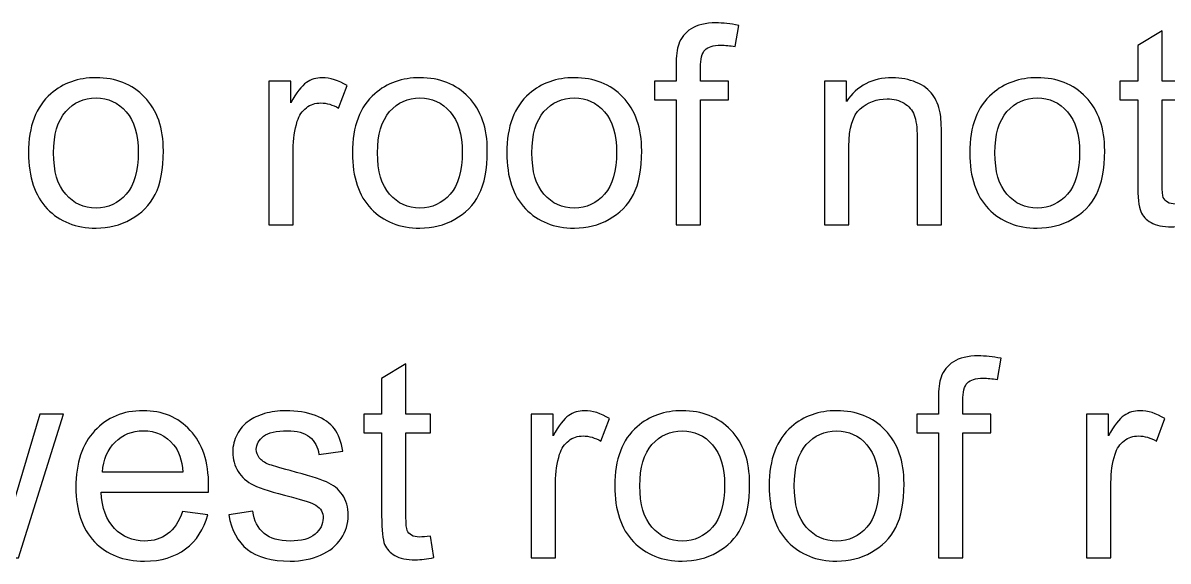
# Model space of a CAD drawing. Header units: centimetres. Extents: x -233 to -82, y 123 to 153.
# Drawn here: x -165.65 to -164.195, y 145.745 to 146.429 of the extents above; entities that cross this region are included whole.
import ezdxf

# ---------------------------------------------------------------- set-up
doc = ezdxf.new("R2010")
doc.units = ezdxf.units.CM
doc.header["$MEASUREMENT"] = 0
doc.layers.add('layer 1', color=7, linetype='Continuous')

msp = doc.modelspace()

# ---------------------------------------------------------------- linework, layer by layer
at = {"layer": 'layer 1'}
for points, knots in [([(-164.8201, 146.17261), (-164.8201, 146.17261), (-164.8201, 146.33141), (-164.8201, 146.33141), (-164.8201, 146.33141), (-164.8201, 146.33141), (-164.8475, 146.33141), (-164.8475, 146.33141), (-164.8475, 146.33141), (-164.8475, 146.33141), (-164.8475, 146.35551), (-164.8475, 146.35551), (-164.8475, 146.35551), (-164.8475, 146.35551), (-164.8201, 146.35551), (-164.8201, 146.35551), (-164.8201, 146.35551), (-164.8201, 146.35551), (-164.8201, 146.37501), (-164.8201, 146.37501), (-164.8201, 146.37501), (-164.8201, 146.38731), (-164.819, 146.39641), (-164.8169, 146.40241), (-164.8169, 146.40241), (-164.8139, 146.41041), (-164.8086, 146.41691), (-164.8011, 146.42191), (-164.8011, 146.42191), (-164.7936, 146.42691), (-164.783, 146.42941), (-164.7695, 146.42941), (-164.7695, 146.42941), (-164.7608, 146.42941), (-164.7511, 146.42841), (-164.7406, 146.42631), (-164.7406, 146.42631), (-164.7406, 146.42631), (-164.7452, 146.39931), (-164.7452, 146.39931), (-164.7452, 146.39931), (-164.7517, 146.40041), (-164.7578, 146.40101), (-164.7635, 146.40101), (-164.7635, 146.40101), (-164.7729, 146.40101), (-164.7795, 146.39901), (-164.7834, 146.39501), (-164.7834, 146.39501), (-164.7873, 146.39101), (-164.7893, 146.38351), (-164.7893, 146.37241), (-164.7893, 146.37241), (-164.7893, 146.37241), (-164.7893, 146.35551), (-164.7893, 146.35551), (-164.7893, 146.35551), (-164.7893, 146.35551), (-164.7536, 146.35551), (-164.7536, 146.35551), (-164.7536, 146.35551), (-164.7536, 146.35551), (-164.7536, 146.33141), (-164.7536, 146.33141), (-164.7536, 146.33141), (-164.7536, 146.33141), (-164.7893, 146.33141), (-164.7893, 146.33141), (-164.7893, 146.33141), (-164.7893, 146.33141), (-164.7893, 146.17261), (-164.7893, 146.17261), (-164.7893, 146.17261), (-164.7893, 146.17261), (-164.8201, 146.17261), (-164.8201, 146.17261)], [0, 0, 0, 0, 0.05, 0.05, 0.05, 0.05, 0.1, 0.1, 0.1, 0.1, 0.15, 0.15, 0.15, 0.15, 0.2, 0.2, 0.2, 0.2, 0.25, 0.25, 0.25, 0.25, 0.3, 0.3, 0.3, 0.3, 0.35, 0.35, 0.35, 0.35, 0.4, 0.4, 0.4, 0.4, 0.45, 0.45, 0.45, 0.45, 0.5, 0.5, 0.5, 0.5, 0.55, 0.55, 0.55, 0.55, 0.6, 0.6, 0.6, 0.6, 0.65, 0.65, 0.65, 0.65, 0.7, 0.7, 0.7, 0.7, 0.75, 0.75, 0.75, 0.75, 0.8, 0.8, 0.8, 0.8, 0.85, 0.85, 0.85, 0.85, 0.9, 0.9, 0.9, 0.9, 1, 1, 1, 1]), ([(-164.1714, 146.20031), (-164.1714, 146.20031), (-164.167, 146.17291), (-164.167, 146.17291), (-164.167, 146.17291), (-164.1757, 146.17111), (-164.1835, 146.17021), (-164.1904, 146.17021), (-164.1904, 146.17021), (-164.2017, 146.17021), (-164.2104, 146.17201), (-164.2166, 146.17561), (-164.2166, 146.17561), (-164.2228, 146.17911), (-164.2272, 146.18381), (-164.2297, 146.18961), (-164.2297, 146.18961), (-164.2322, 146.19541), (-164.2335, 146.20761), (-164.2335, 146.22621), (-164.2335, 146.22621), (-164.2335, 146.22621), (-164.2335, 146.33141), (-164.2335, 146.33141), (-164.2335, 146.33141), (-164.2335, 146.33141), (-164.2562, 146.33141), (-164.2562, 146.33141), (-164.2562, 146.33141), (-164.2562, 146.33141), (-164.2562, 146.35551), (-164.2562, 146.35551), (-164.2562, 146.35551), (-164.2562, 146.35551), (-164.2335, 146.35551), (-164.2335, 146.35551), (-164.2335, 146.35551), (-164.2335, 146.35551), (-164.2335, 146.40081), (-164.2335, 146.40081), (-164.2335, 146.40081), (-164.2335, 146.40081), (-164.2026, 146.41941), (-164.2026, 146.41941), (-164.2026, 146.41941), (-164.2026, 146.41941), (-164.2026, 146.35551), (-164.2026, 146.35551), (-164.2026, 146.35551), (-164.2026, 146.35551), (-164.1714, 146.35551), (-164.1714, 146.35551), (-164.1714, 146.35551), (-164.1714, 146.35551), (-164.1714, 146.33141), (-164.1714, 146.33141), (-164.1714, 146.33141), (-164.1714, 146.33141), (-164.2026, 146.33141), (-164.2026, 146.33141), (-164.2026, 146.33141), (-164.2026, 146.33141), (-164.2026, 146.22441), (-164.2026, 146.22441), (-164.2026, 146.22441), (-164.2026, 146.21561), (-164.2021, 146.20991), (-164.201, 146.20741), (-164.201, 146.20741), (-164.1999, 146.20491), (-164.1981, 146.20291), (-164.1956, 146.20141), (-164.1956, 146.20141), (-164.1931, 146.19991), (-164.1896, 146.19911), (-164.1851, 146.19911), (-164.1851, 146.19911), (-164.1816, 146.19911), (-164.1771, 146.19951), (-164.1714, 146.20031)], [0, 0, 0, 0, 0.047619, 0.047619, 0.047619, 0.047619, 0.0952381, 0.0952381, 0.0952381, 0.0952381, 0.1428571, 0.1428571, 0.1428571, 0.1428571, 0.1904762, 0.1904762, 0.1904762, 0.1904762, 0.2380952, 0.2380952, 0.2380952, 0.2380952, 0.2857143, 0.2857143, 0.2857143, 0.2857143, 0.3333333, 0.3333333, 0.3333333, 0.3333333, 0.3809524, 0.3809524, 0.3809524, 0.3809524, 0.4285714, 0.4285714, 0.4285714, 0.4285714, 0.4761905, 0.4761905, 0.4761905, 0.4761905, 0.5238095, 0.5238095, 0.5238095, 0.5238095, 0.5714286, 0.5714286, 0.5714286, 0.5714286, 0.6190476, 0.6190476, 0.6190476, 0.6190476, 0.6666667, 0.6666667, 0.6666667, 0.6666667, 0.7142857, 0.7142857, 0.7142857, 0.7142857, 0.7619048, 0.7619048, 0.7619048, 0.7619048, 0.8095238, 0.8095238, 0.8095238, 0.8095238, 0.8571429, 0.8571429, 0.8571429, 0.8571429, 0.9047619, 0.9047619, 0.9047619, 0.9047619, 1, 1, 1, 1]), ([(-165.6432, 146.26411), (-165.6432, 146.29801), (-165.6338, 146.32301), (-165.6149, 146.33931), (-165.6149, 146.33931), (-165.5992, 146.35291), (-165.58, 146.35971), (-165.5574, 146.35971), (-165.5574, 146.35971), (-165.5323, 146.35971), (-165.5117, 146.35151), (-165.4957, 146.33501), (-165.4957, 146.33501), (-165.4798, 146.31851), (-165.4718, 146.29571), (-165.4718, 146.26671), (-165.4718, 146.26671), (-165.4718, 146.24311), (-165.4753, 146.22461), (-165.4824, 146.21111), (-165.4824, 146.21111), (-165.4895, 146.19761), (-165.4997, 146.18721), (-165.5132, 146.17971), (-165.5132, 146.17971), (-165.5267, 146.17221), (-165.5415, 146.16851), (-165.5574, 146.16851), (-165.5574, 146.16851), (-165.583, 146.16851), (-165.6037, 146.17671), (-165.6195, 146.19311), (-165.6195, 146.19311), (-165.6353, 146.20951), (-165.6432, 146.23321), (-165.6432, 146.26411)], [0, 0, 0, 0, 0.1, 0.1, 0.1, 0.1, 0.2, 0.2, 0.2, 0.2, 0.3, 0.3, 0.3, 0.3, 0.4, 0.4, 0.4, 0.4, 0.5, 0.5, 0.5, 0.5, 0.6, 0.6, 0.6, 0.6, 0.7, 0.7, 0.7, 0.7, 0.8, 0.8, 0.8, 0.8, 1, 1, 1, 1]), ([(-165.3378, 146.17261), (-165.3378, 146.17261), (-165.3378, 146.35551), (-165.3378, 146.35551), (-165.3378, 146.35551), (-165.3378, 146.35551), (-165.3099, 146.35551), (-165.3099, 146.35551), (-165.3099, 146.35551), (-165.3099, 146.35551), (-165.3099, 146.32781), (-165.3099, 146.32781), (-165.3099, 146.32781), (-165.3028, 146.34081), (-165.2962, 146.34941), (-165.2901, 146.35351), (-165.2901, 146.35351), (-165.2841, 146.35761), (-165.2775, 146.35971), (-165.2703, 146.35971), (-165.2703, 146.35971), (-165.2598, 146.35971), (-165.2492, 146.35641), (-165.2384, 146.34971), (-165.2384, 146.34971), (-165.2384, 146.34971), (-165.2491, 146.32091), (-165.2491, 146.32091), (-165.2491, 146.32091), (-165.2566, 146.32541), (-165.2642, 146.32761), (-165.2718, 146.32761), (-165.2718, 146.32761), (-165.2786, 146.32761), (-165.2847, 146.32561), (-165.2901, 146.32151), (-165.2901, 146.32151), (-165.2955, 146.31741), (-165.2993, 146.31181), (-165.3016, 146.30451), (-165.3016, 146.30451), (-165.3051, 146.29351), (-165.3068, 146.28151), (-165.3068, 146.26841), (-165.3068, 146.26841), (-165.3068, 146.26841), (-165.3068, 146.17261), (-165.3068, 146.17261), (-165.3068, 146.17261), (-165.3068, 146.17261), (-165.3378, 146.17261), (-165.3378, 146.17261)], [0, 0, 0, 0, 0.0714286, 0.0714286, 0.0714286, 0.0714286, 0.1428571, 0.1428571, 0.1428571, 0.1428571, 0.2142857, 0.2142857, 0.2142857, 0.2142857, 0.2857143, 0.2857143, 0.2857143, 0.2857143, 0.3571429, 0.3571429, 0.3571429, 0.3571429, 0.4285714, 0.4285714, 0.4285714, 0.4285714, 0.5, 0.5, 0.5, 0.5, 0.5714286, 0.5714286, 0.5714286, 0.5714286, 0.6428571, 0.6428571, 0.6428571, 0.6428571, 0.7142857, 0.7142857, 0.7142857, 0.7142857, 0.7857143, 0.7857143, 0.7857143, 0.7857143, 0.8571429, 0.8571429, 0.8571429, 0.8571429, 1, 1, 1, 1]), ([(-165.2315, 146.26411), (-165.2315, 146.29801), (-165.2221, 146.32301), (-165.2032, 146.33931), (-165.2032, 146.33931), (-165.1875, 146.35291), (-165.1683, 146.35971), (-165.1457, 146.35971), (-165.1457, 146.35971), (-165.1206, 146.35971), (-165.1, 146.35151), (-165.084, 146.33501), (-165.084, 146.33501), (-165.0681, 146.31851), (-165.0601, 146.29571), (-165.0601, 146.26671), (-165.0601, 146.26671), (-165.0601, 146.24311), (-165.0636, 146.22461), (-165.0707, 146.21111), (-165.0707, 146.21111), (-165.0778, 146.19761), (-165.088, 146.18721), (-165.1015, 146.17971), (-165.1015, 146.17971), (-165.115, 146.17221), (-165.1298, 146.16851), (-165.1457, 146.16851), (-165.1457, 146.16851), (-165.1713, 146.16851), (-165.192, 146.17671), (-165.2078, 146.19311), (-165.2078, 146.19311), (-165.2236, 146.20951), (-165.2315, 146.23321), (-165.2315, 146.26411)], [0, 0, 0, 0, 0.1, 0.1, 0.1, 0.1, 0.2, 0.2, 0.2, 0.2, 0.3, 0.3, 0.3, 0.3, 0.4, 0.4, 0.4, 0.4, 0.5, 0.5, 0.5, 0.5, 0.6, 0.6, 0.6, 0.6, 0.7, 0.7, 0.7, 0.7, 0.8, 0.8, 0.8, 0.8, 1, 1, 1, 1]), ([(-165.0353, 146.26411), (-165.0353, 146.29801), (-165.0259, 146.32301), (-165.007, 146.33931), (-165.007, 146.33931), (-164.9913, 146.35291), (-164.9721, 146.35971), (-164.9495, 146.35971), (-164.9495, 146.35971), (-164.9244, 146.35971), (-164.9038, 146.35151), (-164.8878, 146.33501), (-164.8878, 146.33501), (-164.8719, 146.31851), (-164.8639, 146.29571), (-164.8639, 146.26671), (-164.8639, 146.26671), (-164.8639, 146.24311), (-164.8674, 146.22461), (-164.8745, 146.21111), (-164.8745, 146.21111), (-164.8816, 146.19761), (-164.8918, 146.18721), (-164.9053, 146.17971), (-164.9053, 146.17971), (-164.9188, 146.17221), (-164.9336, 146.16851), (-164.9495, 146.16851), (-164.9495, 146.16851), (-164.9751, 146.16851), (-164.9958, 146.17671), (-165.0116, 146.19311), (-165.0116, 146.19311), (-165.0274, 146.20951), (-165.0353, 146.23321), (-165.0353, 146.26411)], [0, 0, 0, 0, 0.1, 0.1, 0.1, 0.1, 0.2, 0.2, 0.2, 0.2, 0.3, 0.3, 0.3, 0.3, 0.4, 0.4, 0.4, 0.4, 0.5, 0.5, 0.5, 0.5, 0.6, 0.6, 0.6, 0.6, 0.7, 0.7, 0.7, 0.7, 0.8, 0.8, 0.8, 0.8, 1, 1, 1, 1]), ([(-164.6315, 146.17261), (-164.6315, 146.17261), (-164.6315, 146.35551), (-164.6315, 146.35551), (-164.6315, 146.35551), (-164.6315, 146.35551), (-164.6036, 146.35551), (-164.6036, 146.35551), (-164.6036, 146.35551), (-164.6036, 146.35551), (-164.6036, 146.32951), (-164.6036, 146.32951), (-164.6036, 146.32951), (-164.5902, 146.34961), (-164.5708, 146.35971), (-164.5454, 146.35971), (-164.5454, 146.35971), (-164.5344, 146.35971), (-164.5243, 146.35771), (-164.515, 146.35381), (-164.515, 146.35381), (-164.5057, 146.34981), (-164.4988, 146.34461), (-164.4942, 146.33821), (-164.4942, 146.33821), (-164.4897, 146.33171), (-164.4865, 146.32411), (-164.4846, 146.31521), (-164.4846, 146.31521), (-164.4835, 146.30951), (-164.4829, 146.29941), (-164.4829, 146.28511), (-164.4829, 146.28511), (-164.4829, 146.28511), (-164.4829, 146.17261), (-164.4829, 146.17261), (-164.4829, 146.17261), (-164.4829, 146.17261), (-164.5139, 146.17261), (-164.5139, 146.17261), (-164.5139, 146.17261), (-164.5139, 146.17261), (-164.5139, 146.28391), (-164.5139, 146.28391), (-164.5139, 146.28391), (-164.5139, 146.29651), (-164.5151, 146.30591), (-164.5175, 146.31221), (-164.5175, 146.31221), (-164.5199, 146.31851), (-164.5242, 146.32351), (-164.5303, 146.32721), (-164.5303, 146.32721), (-164.5365, 146.33091), (-164.5437, 146.33281), (-164.552, 146.33281), (-164.552, 146.33281), (-164.5652, 146.33281), (-164.5766, 146.32861), (-164.5861, 146.32021), (-164.5861, 146.32021), (-164.5957, 146.31181), (-164.6005, 146.29591), (-164.6005, 146.27251), (-164.6005, 146.27251), (-164.6005, 146.27251), (-164.6005, 146.17261), (-164.6005, 146.17261), (-164.6005, 146.17261), (-164.6005, 146.17261), (-164.6315, 146.17261), (-164.6315, 146.17261)], [0, 0, 0, 0, 0.0526316, 0.0526316, 0.0526316, 0.0526316, 0.1052632, 0.1052632, 0.1052632, 0.1052632, 0.1578947, 0.1578947, 0.1578947, 0.1578947, 0.2105263, 0.2105263, 0.2105263, 0.2105263, 0.2631579, 0.2631579, 0.2631579, 0.2631579, 0.3157895, 0.3157895, 0.3157895, 0.3157895, 0.3684211, 0.3684211, 0.3684211, 0.3684211, 0.4210526, 0.4210526, 0.4210526, 0.4210526, 0.4736842, 0.4736842, 0.4736842, 0.4736842, 0.5263158, 0.5263158, 0.5263158, 0.5263158, 0.5789474, 0.5789474, 0.5789474, 0.5789474, 0.6315789, 0.6315789, 0.6315789, 0.6315789, 0.6842105, 0.6842105, 0.6842105, 0.6842105, 0.7368421, 0.7368421, 0.7368421, 0.7368421, 0.7894737, 0.7894737, 0.7894737, 0.7894737, 0.8421053, 0.8421053, 0.8421053, 0.8421053, 0.8947368, 0.8947368, 0.8947368, 0.8947368, 1, 1, 1, 1]), ([(-164.4469, 146.26411), (-164.4469, 146.29801), (-164.4375, 146.32301), (-164.4186, 146.33931), (-164.4186, 146.33931), (-164.4029, 146.35291), (-164.3837, 146.35971), (-164.3611, 146.35971), (-164.3611, 146.35971), (-164.336, 146.35971), (-164.3154, 146.35151), (-164.2994, 146.33501), (-164.2994, 146.33501), (-164.2835, 146.31851), (-164.2755, 146.29571), (-164.2755, 146.26671), (-164.2755, 146.26671), (-164.2755, 146.24311), (-164.279, 146.22461), (-164.2861, 146.21111), (-164.2861, 146.21111), (-164.2932, 146.19761), (-164.3034, 146.18721), (-164.3169, 146.17971), (-164.3169, 146.17971), (-164.3304, 146.17221), (-164.3452, 146.16851), (-164.3611, 146.16851), (-164.3611, 146.16851), (-164.3867, 146.16851), (-164.4074, 146.17671), (-164.4232, 146.19311), (-164.4232, 146.19311), (-164.439, 146.20951), (-164.4469, 146.23321), (-164.4469, 146.26411)], [0, 0, 0, 0, 0.1, 0.1, 0.1, 0.1, 0.2, 0.2, 0.2, 0.2, 0.3, 0.3, 0.3, 0.3, 0.4, 0.4, 0.4, 0.4, 0.5, 0.5, 0.5, 0.5, 0.6, 0.6, 0.6, 0.6, 0.7, 0.7, 0.7, 0.7, 0.8, 0.8, 0.8, 0.8, 1, 1, 1, 1]), ([(-165.6113, 146.26411), (-165.6113, 146.24061), (-165.6062, 146.22311), (-165.596, 146.21151), (-165.596, 146.21151), (-165.5858, 146.19981), (-165.5729, 146.19401), (-165.5574, 146.19401), (-165.5574, 146.19401), (-165.542, 146.19401), (-165.5292, 146.19991), (-165.519, 146.21161), (-165.519, 146.21161), (-165.5088, 146.22331), (-165.5037, 146.24111), (-165.5037, 146.26511), (-165.5037, 146.26511), (-165.5037, 146.28771), (-165.5088, 146.30481), (-165.5191, 146.31651), (-165.5191, 146.31651), (-165.5294, 146.32821), (-165.5421, 146.33401), (-165.5574, 146.33401), (-165.5574, 146.33401), (-165.5729, 146.33401), (-165.5858, 146.32821), (-165.596, 146.31661), (-165.596, 146.31661), (-165.6062, 146.30501), (-165.6113, 146.28751), (-165.6113, 146.26411)], [0, 0, 0, 0, 0.1111111, 0.1111111, 0.1111111, 0.1111111, 0.2222222, 0.2222222, 0.2222222, 0.2222222, 0.3333333, 0.3333333, 0.3333333, 0.3333333, 0.4444444, 0.4444444, 0.4444444, 0.4444444, 0.5555556, 0.5555556, 0.5555556, 0.5555556, 0.6666667, 0.6666667, 0.6666667, 0.6666667, 0.7777778, 0.7777778, 0.7777778, 0.7777778, 1, 1, 1, 1]), ([(-165.1996, 146.26411), (-165.1996, 146.24061), (-165.1945, 146.22311), (-165.1843, 146.21151), (-165.1843, 146.21151), (-165.1741, 146.19981), (-165.1612, 146.19401), (-165.1457, 146.19401), (-165.1457, 146.19401), (-165.1303, 146.19401), (-165.1175, 146.19991), (-165.1073, 146.21161), (-165.1073, 146.21161), (-165.0971, 146.22331), (-165.092, 146.24111), (-165.092, 146.26511), (-165.092, 146.26511), (-165.092, 146.28771), (-165.0971, 146.30481), (-165.1074, 146.31651), (-165.1074, 146.31651), (-165.1177, 146.32821), (-165.1304, 146.33401), (-165.1457, 146.33401), (-165.1457, 146.33401), (-165.1612, 146.33401), (-165.1741, 146.32821), (-165.1843, 146.31661), (-165.1843, 146.31661), (-165.1945, 146.30501), (-165.1996, 146.28751), (-165.1996, 146.26411)], [0, 0, 0, 0, 0.1111111, 0.1111111, 0.1111111, 0.1111111, 0.2222222, 0.2222222, 0.2222222, 0.2222222, 0.3333333, 0.3333333, 0.3333333, 0.3333333, 0.4444444, 0.4444444, 0.4444444, 0.4444444, 0.5555556, 0.5555556, 0.5555556, 0.5555556, 0.6666667, 0.6666667, 0.6666667, 0.6666667, 0.7777778, 0.7777778, 0.7777778, 0.7777778, 1, 1, 1, 1]), ([(-165.0034, 146.26411), (-165.0034, 146.24061), (-164.9983, 146.22311), (-164.9881, 146.21151), (-164.9881, 146.21151), (-164.9779, 146.19981), (-164.965, 146.19401), (-164.9495, 146.19401), (-164.9495, 146.19401), (-164.9341, 146.19401), (-164.9213, 146.19991), (-164.9111, 146.21161), (-164.9111, 146.21161), (-164.9009, 146.22331), (-164.8958, 146.24111), (-164.8958, 146.26511), (-164.8958, 146.26511), (-164.8958, 146.28771), (-164.9009, 146.30481), (-164.9112, 146.31651), (-164.9112, 146.31651), (-164.9215, 146.32821), (-164.9342, 146.33401), (-164.9495, 146.33401), (-164.9495, 146.33401), (-164.965, 146.33401), (-164.9779, 146.32821), (-164.9881, 146.31661), (-164.9881, 146.31661), (-164.9983, 146.30501), (-165.0034, 146.28751), (-165.0034, 146.26411)], [0, 0, 0, 0, 0.1111111, 0.1111111, 0.1111111, 0.1111111, 0.2222222, 0.2222222, 0.2222222, 0.2222222, 0.3333333, 0.3333333, 0.3333333, 0.3333333, 0.4444444, 0.4444444, 0.4444444, 0.4444444, 0.5555556, 0.5555556, 0.5555556, 0.5555556, 0.6666667, 0.6666667, 0.6666667, 0.6666667, 0.7777778, 0.7777778, 0.7777778, 0.7777778, 1, 1, 1, 1]), ([(-164.415, 146.26411), (-164.415, 146.24061), (-164.4099, 146.22311), (-164.3997, 146.21151), (-164.3997, 146.21151), (-164.3895, 146.19981), (-164.3766, 146.19401), (-164.3611, 146.19401), (-164.3611, 146.19401), (-164.3457, 146.19401), (-164.3329, 146.19991), (-164.3227, 146.21161), (-164.3227, 146.21161), (-164.3125, 146.22331), (-164.3074, 146.24111), (-164.3074, 146.26511), (-164.3074, 146.26511), (-164.3074, 146.28771), (-164.3125, 146.30481), (-164.3228, 146.31651), (-164.3228, 146.31651), (-164.3331, 146.32821), (-164.3458, 146.33401), (-164.3611, 146.33401), (-164.3611, 146.33401), (-164.3766, 146.33401), (-164.3895, 146.32821), (-164.3997, 146.31661), (-164.3997, 146.31661), (-164.4099, 146.30501), (-164.415, 146.28751), (-164.415, 146.26411)], [0, 0, 0, 0, 0.1111111, 0.1111111, 0.1111111, 0.1111111, 0.2222222, 0.2222222, 0.2222222, 0.2222222, 0.3333333, 0.3333333, 0.3333333, 0.3333333, 0.4444444, 0.4444444, 0.4444444, 0.4444444, 0.5555556, 0.5555556, 0.5555556, 0.5555556, 0.6666667, 0.6666667, 0.6666667, 0.6666667, 0.7777778, 0.7777778, 0.7777778, 0.7777778, 1, 1, 1, 1]), ([(-164.4867, 145.74928), (-164.4867, 145.74928), (-164.4867, 145.90808), (-164.4867, 145.90808), (-164.4867, 145.90808), (-164.4867, 145.90808), (-164.5141, 145.90808), (-164.5141, 145.90808), (-164.5141, 145.90808), (-164.5141, 145.90808), (-164.5141, 145.93218), (-164.5141, 145.93218), (-164.5141, 145.93218), (-164.5141, 145.93218), (-164.4867, 145.93218), (-164.4867, 145.93218), (-164.4867, 145.93218), (-164.4867, 145.93218), (-164.4867, 145.95168), (-164.4867, 145.95168), (-164.4867, 145.95168), (-164.4867, 145.96398), (-164.4856, 145.97308), (-164.4835, 145.97908), (-164.4835, 145.97908), (-164.4805, 145.98708), (-164.4752, 145.99358), (-164.4677, 145.99858), (-164.4677, 145.99858), (-164.4602, 146.00358), (-164.4496, 146.00608), (-164.4361, 146.00608), (-164.4361, 146.00608), (-164.4274, 146.00608), (-164.4177, 146.00508), (-164.4072, 146.00298), (-164.4072, 146.00298), (-164.4072, 146.00298), (-164.4118, 145.97598), (-164.4118, 145.97598), (-164.4118, 145.97598), (-164.4183, 145.97708), (-164.4244, 145.97768), (-164.4301, 145.97768), (-164.4301, 145.97768), (-164.4395, 145.97768), (-164.4461, 145.97568), (-164.45, 145.97168), (-164.45, 145.97168), (-164.4539, 145.96768), (-164.4559, 145.96018), (-164.4559, 145.94908), (-164.4559, 145.94908), (-164.4559, 145.94908), (-164.4559, 145.93218), (-164.4559, 145.93218), (-164.4559, 145.93218), (-164.4559, 145.93218), (-164.4202, 145.93218), (-164.4202, 145.93218), (-164.4202, 145.93218), (-164.4202, 145.93218), (-164.4202, 145.90808), (-164.4202, 145.90808), (-164.4202, 145.90808), (-164.4202, 145.90808), (-164.4559, 145.90808), (-164.4559, 145.90808), (-164.4559, 145.90808), (-164.4559, 145.90808), (-164.4559, 145.74928), (-164.4559, 145.74928), (-164.4559, 145.74928), (-164.4559, 145.74928), (-164.4867, 145.74928), (-164.4867, 145.74928)], [0, 0, 0, 0, 0.05, 0.05, 0.05, 0.05, 0.1, 0.1, 0.1, 0.1, 0.15, 0.15, 0.15, 0.15, 0.2, 0.2, 0.2, 0.2, 0.25, 0.25, 0.25, 0.25, 0.3, 0.3, 0.3, 0.3, 0.35, 0.35, 0.35, 0.35, 0.4, 0.4, 0.4, 0.4, 0.45, 0.45, 0.45, 0.45, 0.5, 0.5, 0.5, 0.5, 0.55, 0.55, 0.55, 0.55, 0.6, 0.6, 0.6, 0.6, 0.65, 0.65, 0.65, 0.65, 0.7, 0.7, 0.7, 0.7, 0.75, 0.75, 0.75, 0.75, 0.8, 0.8, 0.8, 0.8, 0.85, 0.85, 0.85, 0.85, 0.9, 0.9, 0.9, 0.9, 1, 1, 1, 1]), ([(-165.1323, 145.77698), (-165.1323, 145.77698), (-165.1279, 145.74958), (-165.1279, 145.74958), (-165.1279, 145.74958), (-165.1366, 145.74778), (-165.1444, 145.74688), (-165.1513, 145.74688), (-165.1513, 145.74688), (-165.1626, 145.74688), (-165.1713, 145.74868), (-165.1775, 145.75228), (-165.1775, 145.75228), (-165.1837, 145.75578), (-165.1881, 145.76048), (-165.1906, 145.76628), (-165.1906, 145.76628), (-165.1931, 145.77208), (-165.1944, 145.78428), (-165.1944, 145.80288), (-165.1944, 145.80288), (-165.1944, 145.80288), (-165.1944, 145.90808), (-165.1944, 145.90808), (-165.1944, 145.90808), (-165.1944, 145.90808), (-165.2171, 145.90808), (-165.2171, 145.90808), (-165.2171, 145.90808), (-165.2171, 145.90808), (-165.2171, 145.93218), (-165.2171, 145.93218), (-165.2171, 145.93218), (-165.2171, 145.93218), (-165.1944, 145.93218), (-165.1944, 145.93218), (-165.1944, 145.93218), (-165.1944, 145.93218), (-165.1944, 145.97748), (-165.1944, 145.97748), (-165.1944, 145.97748), (-165.1944, 145.97748), (-165.1635, 145.99608), (-165.1635, 145.99608), (-165.1635, 145.99608), (-165.1635, 145.99608), (-165.1635, 145.93218), (-165.1635, 145.93218), (-165.1635, 145.93218), (-165.1635, 145.93218), (-165.1323, 145.93218), (-165.1323, 145.93218), (-165.1323, 145.93218), (-165.1323, 145.93218), (-165.1323, 145.90808), (-165.1323, 145.90808), (-165.1323, 145.90808), (-165.1323, 145.90808), (-165.1635, 145.90808), (-165.1635, 145.90808), (-165.1635, 145.90808), (-165.1635, 145.90808), (-165.1635, 145.80108), (-165.1635, 145.80108), (-165.1635, 145.80108), (-165.1635, 145.79228), (-165.163, 145.78658), (-165.1619, 145.78408), (-165.1619, 145.78408), (-165.1608, 145.78158), (-165.159, 145.77958), (-165.1565, 145.77808), (-165.1565, 145.77808), (-165.154, 145.77658), (-165.1505, 145.77578), (-165.146, 145.77578), (-165.146, 145.77578), (-165.1425, 145.77578), (-165.138, 145.77618), (-165.1323, 145.77698)], [0, 0, 0, 0, 0.047619, 0.047619, 0.047619, 0.047619, 0.0952381, 0.0952381, 0.0952381, 0.0952381, 0.1428571, 0.1428571, 0.1428571, 0.1428571, 0.1904762, 0.1904762, 0.1904762, 0.1904762, 0.2380952, 0.2380952, 0.2380952, 0.2380952, 0.2857143, 0.2857143, 0.2857143, 0.2857143, 0.3333333, 0.3333333, 0.3333333, 0.3333333, 0.3809524, 0.3809524, 0.3809524, 0.3809524, 0.4285714, 0.4285714, 0.4285714, 0.4285714, 0.4761905, 0.4761905, 0.4761905, 0.4761905, 0.5238095, 0.5238095, 0.5238095, 0.5238095, 0.5714286, 0.5714286, 0.5714286, 0.5714286, 0.6190476, 0.6190476, 0.6190476, 0.6190476, 0.6666667, 0.6666667, 0.6666667, 0.6666667, 0.7142857, 0.7142857, 0.7142857, 0.7142857, 0.7619048, 0.7619048, 0.7619048, 0.7619048, 0.8095238, 0.8095238, 0.8095238, 0.8095238, 0.8571429, 0.8571429, 0.8571429, 0.8571429, 0.9047619, 0.9047619, 0.9047619, 0.9047619, 1, 1, 1, 1]), ([(-165.7937, 145.74928), (-165.7937, 145.74928), (-165.8497, 145.93218), (-165.8497, 145.93218), (-165.8497, 145.93218), (-165.8497, 145.93218), (-165.8176, 145.93218), (-165.8176, 145.93218), (-165.8176, 145.93218), (-165.8176, 145.93218), (-165.7885, 145.82658), (-165.7885, 145.82658), (-165.7885, 145.82658), (-165.7885, 145.82658), (-165.7777, 145.78738), (-165.7777, 145.78738), (-165.7777, 145.78738), (-165.7772, 145.78928), (-165.7741, 145.80188), (-165.7682, 145.82508), (-165.7682, 145.82508), (-165.7682, 145.82508), (-165.7391, 145.93218), (-165.7391, 145.93218), (-165.7391, 145.93218), (-165.7391, 145.93218), (-165.7072, 145.93218), (-165.7072, 145.93218), (-165.7072, 145.93218), (-165.7072, 145.93218), (-165.6798, 145.82608), (-165.6798, 145.82608), (-165.6798, 145.82608), (-165.6798, 145.82608), (-165.6707, 145.79118), (-165.6707, 145.79118), (-165.6707, 145.79118), (-165.6707, 145.79118), (-165.6602, 145.82648), (-165.6602, 145.82648), (-165.6602, 145.82648), (-165.6602, 145.82648), (-165.6288, 145.93218), (-165.6288, 145.93218), (-165.6288, 145.93218), (-165.6288, 145.93218), (-165.5987, 145.93218), (-165.5987, 145.93218), (-165.5987, 145.93218), (-165.5987, 145.93218), (-165.6559, 145.74928), (-165.6559, 145.74928), (-165.6559, 145.74928), (-165.6559, 145.74928), (-165.6881, 145.74928), (-165.6881, 145.74928), (-165.6881, 145.74928), (-165.6881, 145.74928), (-165.7172, 145.85888), (-165.7172, 145.85888), (-165.7172, 145.85888), (-165.7172, 145.85888), (-165.7243, 145.88998), (-165.7243, 145.88998), (-165.7243, 145.88998), (-165.7243, 145.88998), (-165.7613, 145.74928), (-165.7613, 145.74928), (-165.7613, 145.74928), (-165.7613, 145.74928), (-165.7937, 145.74928), (-165.7937, 145.74928)], [0, 0, 0, 0, 0.0526316, 0.0526316, 0.0526316, 0.0526316, 0.1052632, 0.1052632, 0.1052632, 0.1052632, 0.1578947, 0.1578947, 0.1578947, 0.1578947, 0.2105263, 0.2105263, 0.2105263, 0.2105263, 0.2631579, 0.2631579, 0.2631579, 0.2631579, 0.3157895, 0.3157895, 0.3157895, 0.3157895, 0.3684211, 0.3684211, 0.3684211, 0.3684211, 0.4210526, 0.4210526, 0.4210526, 0.4210526, 0.4736842, 0.4736842, 0.4736842, 0.4736842, 0.5263158, 0.5263158, 0.5263158, 0.5263158, 0.5789474, 0.5789474, 0.5789474, 0.5789474, 0.6315789, 0.6315789, 0.6315789, 0.6315789, 0.6842105, 0.6842105, 0.6842105, 0.6842105, 0.7368421, 0.7368421, 0.7368421, 0.7368421, 0.7894737, 0.7894737, 0.7894737, 0.7894737, 0.8421053, 0.8421053, 0.8421053, 0.8421053, 0.8947368, 0.8947368, 0.8947368, 0.8947368, 1, 1, 1, 1]), ([(-165.4474, 145.80818), (-165.4474, 145.80818), (-165.4154, 145.80418), (-165.4154, 145.80418), (-165.4154, 145.80418), (-165.4205, 145.78548), (-165.4298, 145.77098), (-165.4435, 145.76068), (-165.4435, 145.76068), (-165.4572, 145.75038), (-165.4746, 145.74518), (-165.4958, 145.74518), (-165.4958, 145.74518), (-165.5226, 145.74518), (-165.5438, 145.75338), (-165.5595, 145.76988), (-165.5595, 145.76988), (-165.5752, 145.78638), (-165.583, 145.80948), (-165.583, 145.83918), (-165.583, 145.83918), (-165.583, 145.86998), (-165.5751, 145.89388), (-165.5592, 145.91088), (-165.5592, 145.91088), (-165.5433, 145.92788), (-165.5228, 145.93638), (-165.4975, 145.93638), (-165.4975, 145.93638), (-165.4731, 145.93638), (-165.4531, 145.92808), (-165.4376, 145.91138), (-165.4376, 145.91138), (-165.4221, 145.89468), (-165.4143, 145.87128), (-165.4143, 145.84108), (-165.4143, 145.84108), (-165.4143, 145.83928), (-165.4144, 145.83648), (-165.4145, 145.83278), (-165.4145, 145.83278), (-165.4145, 145.83278), (-165.5509, 145.83278), (-165.5509, 145.83278), (-165.5509, 145.83278), (-165.5498, 145.81268), (-165.5441, 145.79738), (-165.5339, 145.78668), (-165.5339, 145.78668), (-165.5237, 145.77598), (-165.5109, 145.77068), (-165.4956, 145.77068), (-165.4956, 145.77068), (-165.4843, 145.77068), (-165.4746, 145.77368), (-165.4665, 145.77968), (-165.4665, 145.77968), (-165.4585, 145.78558), (-165.4521, 145.79508), (-165.4474, 145.80818)], [0, 0, 0, 0, 0.0625, 0.0625, 0.0625, 0.0625, 0.125, 0.125, 0.125, 0.125, 0.1875, 0.1875, 0.1875, 0.1875, 0.25, 0.25, 0.25, 0.25, 0.3125, 0.3125, 0.3125, 0.3125, 0.375, 0.375, 0.375, 0.375, 0.4375, 0.4375, 0.4375, 0.4375, 0.5, 0.5, 0.5, 0.5, 0.5625, 0.5625, 0.5625, 0.5625, 0.625, 0.625, 0.625, 0.625, 0.6875, 0.6875, 0.6875, 0.6875, 0.75, 0.75, 0.75, 0.75, 0.8125, 0.8125, 0.8125, 0.8125, 0.875, 0.875, 0.875, 0.875, 1, 1, 1, 1]), ([(-165.3888, 145.80388), (-165.3888, 145.80388), (-165.3582, 145.80868), (-165.3582, 145.80868), (-165.3582, 145.80868), (-165.3565, 145.79638), (-165.3517, 145.78698), (-165.3438, 145.78048), (-165.3438, 145.78048), (-165.3359, 145.77398), (-165.3249, 145.77068), (-165.3108, 145.77068), (-165.3108, 145.77068), (-165.2966, 145.77068), (-165.286, 145.77358), (-165.2791, 145.77938), (-165.2791, 145.77938), (-165.2722, 145.78518), (-165.2688, 145.79198), (-165.2688, 145.79978), (-165.2688, 145.79978), (-165.2688, 145.80678), (-165.2718, 145.81228), (-165.2779, 145.81628), (-165.2779, 145.81628), (-165.2822, 145.81898), (-165.2927, 145.82248), (-165.3096, 145.82678), (-165.3096, 145.82678), (-165.3323, 145.83248), (-165.3481, 145.83748), (-165.3569, 145.84168), (-165.3569, 145.84168), (-165.3657, 145.84588), (-165.3724, 145.85168), (-165.3769, 145.85908), (-165.3769, 145.85908), (-165.3814, 145.86648), (-165.3837, 145.87468), (-165.3837, 145.88368), (-165.3837, 145.88368), (-165.3837, 145.89178), (-165.3818, 145.89938), (-165.3781, 145.90628), (-165.3781, 145.90628), (-165.3744, 145.91318), (-165.3693, 145.91898), (-165.3628, 145.92358), (-165.3628, 145.92358), (-165.358, 145.92718), (-165.3514, 145.93018), (-165.3431, 145.93268), (-165.3431, 145.93268), (-165.3348, 145.93518), (-165.3258, 145.93638), (-165.3163, 145.93638), (-165.3163, 145.93638), (-165.302, 145.93638), (-165.2894, 145.93428), (-165.2785, 145.93018), (-165.2785, 145.93018), (-165.2676, 145.92608), (-165.2596, 145.92048), (-165.2544, 145.91338), (-165.2544, 145.91338), (-165.2493, 145.90628), (-165.2457, 145.89688), (-165.2438, 145.88498), (-165.2438, 145.88498), (-165.2438, 145.88498), (-165.2741, 145.88088), (-165.2741, 145.88088), (-165.2741, 145.88088), (-165.2755, 145.89028), (-165.2795, 145.89768), (-165.2861, 145.90298), (-165.2861, 145.90298), (-165.2927, 145.90828), (-165.302, 145.91088), (-165.3141, 145.91088), (-165.3141, 145.91088), (-165.3283, 145.91088), (-165.3384, 145.90858), (-165.3445, 145.90388), (-165.3445, 145.90388), (-165.3506, 145.89918), (-165.3537, 145.89358), (-165.3537, 145.88728), (-165.3537, 145.88728), (-165.3537, 145.88318), (-165.3524, 145.87958), (-165.3499, 145.87638), (-165.3499, 145.87638), (-165.3474, 145.87308), (-165.3434, 145.87028), (-165.338, 145.86818), (-165.338, 145.86818), (-165.3349, 145.86698), (-165.3258, 145.86428), (-165.3106, 145.86018), (-165.3106, 145.86018), (-165.2887, 145.85428), (-165.2734, 145.84958), (-165.2647, 145.84588), (-165.2647, 145.84588), (-165.256, 145.84218), (-165.2492, 145.83668), (-165.2443, 145.82958), (-165.2443, 145.82958), (-165.2394, 145.82248), (-165.2369, 145.81358), (-165.2369, 145.80298), (-165.2369, 145.80298), (-165.2369, 145.79268), (-165.2399, 145.78298), (-165.2459, 145.77388), (-165.2459, 145.77388), (-165.252, 145.76478), (-165.2607, 145.75768), (-165.272, 145.75268), (-165.272, 145.75268), (-165.2834, 145.74768), (-165.2963, 145.74518), (-165.3106, 145.74518), (-165.3106, 145.74518), (-165.3344, 145.74518), (-165.3525, 145.75008), (-165.365, 145.75998), (-165.365, 145.75998), (-165.3775, 145.76988), (-165.3854, 145.78448), (-165.3888, 145.80388)], [0, 0, 0, 0, 0.0294118, 0.0294118, 0.0294118, 0.0294118, 0.0588235, 0.0588235, 0.0588235, 0.0588235, 0.0882353, 0.0882353, 0.0882353, 0.0882353, 0.1176471, 0.1176471, 0.1176471, 0.1176471, 0.1470588, 0.1470588, 0.1470588, 0.1470588, 0.1764706, 0.1764706, 0.1764706, 0.1764706, 0.2058824, 0.2058824, 0.2058824, 0.2058824, 0.2352941, 0.2352941, 0.2352941, 0.2352941, 0.2647059, 0.2647059, 0.2647059, 0.2647059, 0.2941176, 0.2941176, 0.2941176, 0.2941176, 0.3235294, 0.3235294, 0.3235294, 0.3235294, 0.3529412, 0.3529412, 0.3529412, 0.3529412, 0.3823529, 0.3823529, 0.3823529, 0.3823529, 0.4117647, 0.4117647, 0.4117647, 0.4117647, 0.4411765, 0.4411765, 0.4411765, 0.4411765, 0.4705882, 0.4705882, 0.4705882, 0.4705882, 0.5, 0.5, 0.5, 0.5, 0.5294118, 0.5294118, 0.5294118, 0.5294118, 0.5588235, 0.5588235, 0.5588235, 0.5588235, 0.5882353, 0.5882353, 0.5882353, 0.5882353, 0.6176471, 0.6176471, 0.6176471, 0.6176471, 0.6470588, 0.6470588, 0.6470588, 0.6470588, 0.6764706, 0.6764706, 0.6764706, 0.6764706, 0.7058824, 0.7058824, 0.7058824, 0.7058824, 0.7352941, 0.7352941, 0.7352941, 0.7352941, 0.7647059, 0.7647059, 0.7647059, 0.7647059, 0.7941176, 0.7941176, 0.7941176, 0.7941176, 0.8235294, 0.8235294, 0.8235294, 0.8235294, 0.8529412, 0.8529412, 0.8529412, 0.8529412, 0.8823529, 0.8823529, 0.8823529, 0.8823529, 0.9117647, 0.9117647, 0.9117647, 0.9117647, 0.9411765, 0.9411765, 0.9411765, 0.9411765, 1, 1, 1, 1]), ([(-165.0044, 145.74928), (-165.0044, 145.74928), (-165.0044, 145.93218), (-165.0044, 145.93218), (-165.0044, 145.93218), (-165.0044, 145.93218), (-164.9765, 145.93218), (-164.9765, 145.93218), (-164.9765, 145.93218), (-164.9765, 145.93218), (-164.9765, 145.90448), (-164.9765, 145.90448), (-164.9765, 145.90448), (-164.9694, 145.91748), (-164.9628, 145.92608), (-164.9567, 145.93018), (-164.9567, 145.93018), (-164.9507, 145.93428), (-164.9441, 145.93638), (-164.9369, 145.93638), (-164.9369, 145.93638), (-164.9264, 145.93638), (-164.9158, 145.93308), (-164.905, 145.92638), (-164.905, 145.92638), (-164.905, 145.92638), (-164.9157, 145.89758), (-164.9157, 145.89758), (-164.9157, 145.89758), (-164.9232, 145.90208), (-164.9308, 145.90428), (-164.9384, 145.90428), (-164.9384, 145.90428), (-164.9452, 145.90428), (-164.9513, 145.90228), (-164.9567, 145.89818), (-164.9567, 145.89818), (-164.9621, 145.89408), (-164.9659, 145.88848), (-164.9682, 145.88118), (-164.9682, 145.88118), (-164.9717, 145.87018), (-164.9734, 145.85818), (-164.9734, 145.84508), (-164.9734, 145.84508), (-164.9734, 145.84508), (-164.9734, 145.74928), (-164.9734, 145.74928), (-164.9734, 145.74928), (-164.9734, 145.74928), (-165.0044, 145.74928), (-165.0044, 145.74928)], [0, 0, 0, 0, 0.0714286, 0.0714286, 0.0714286, 0.0714286, 0.1428571, 0.1428571, 0.1428571, 0.1428571, 0.2142857, 0.2142857, 0.2142857, 0.2142857, 0.2857143, 0.2857143, 0.2857143, 0.2857143, 0.3571429, 0.3571429, 0.3571429, 0.3571429, 0.4285714, 0.4285714, 0.4285714, 0.4285714, 0.5, 0.5, 0.5, 0.5, 0.5714286, 0.5714286, 0.5714286, 0.5714286, 0.6428571, 0.6428571, 0.6428571, 0.6428571, 0.7142857, 0.7142857, 0.7142857, 0.7142857, 0.7857143, 0.7857143, 0.7857143, 0.7857143, 0.8571429, 0.8571429, 0.8571429, 0.8571429, 1, 1, 1, 1]), ([(-164.8981, 145.84078), (-164.8981, 145.87468), (-164.8887, 145.89968), (-164.8698, 145.91598), (-164.8698, 145.91598), (-164.8541, 145.92958), (-164.8349, 145.93638), (-164.8123, 145.93638), (-164.8123, 145.93638), (-164.7872, 145.93638), (-164.7666, 145.92818), (-164.7506, 145.91168), (-164.7506, 145.91168), (-164.7347, 145.89518), (-164.7267, 145.87238), (-164.7267, 145.84338), (-164.7267, 145.84338), (-164.7267, 145.81978), (-164.7302, 145.80128), (-164.7373, 145.78778), (-164.7373, 145.78778), (-164.7444, 145.77428), (-164.7546, 145.76388), (-164.7681, 145.75638), (-164.7681, 145.75638), (-164.7816, 145.74888), (-164.7964, 145.74518), (-164.8123, 145.74518), (-164.8123, 145.74518), (-164.8379, 145.74518), (-164.8586, 145.75338), (-164.8744, 145.76978), (-164.8744, 145.76978), (-164.8902, 145.78618), (-164.8981, 145.80988), (-164.8981, 145.84078)], [0, 0, 0, 0, 0.1, 0.1, 0.1, 0.1, 0.2, 0.2, 0.2, 0.2, 0.3, 0.3, 0.3, 0.3, 0.4, 0.4, 0.4, 0.4, 0.5, 0.5, 0.5, 0.5, 0.6, 0.6, 0.6, 0.6, 0.7, 0.7, 0.7, 0.7, 0.8, 0.8, 0.8, 0.8, 1, 1, 1, 1]), ([(-164.7019, 145.84078), (-164.7019, 145.87468), (-164.6925, 145.89968), (-164.6736, 145.91598), (-164.6736, 145.91598), (-164.6579, 145.92958), (-164.6387, 145.93638), (-164.6161, 145.93638), (-164.6161, 145.93638), (-164.591, 145.93638), (-164.5704, 145.92818), (-164.5544, 145.91168), (-164.5544, 145.91168), (-164.5385, 145.89518), (-164.5305, 145.87238), (-164.5305, 145.84338), (-164.5305, 145.84338), (-164.5305, 145.81978), (-164.534, 145.80128), (-164.5411, 145.78778), (-164.5411, 145.78778), (-164.5482, 145.77428), (-164.5584, 145.76388), (-164.5719, 145.75638), (-164.5719, 145.75638), (-164.5854, 145.74888), (-164.6002, 145.74518), (-164.6161, 145.74518), (-164.6161, 145.74518), (-164.6417, 145.74518), (-164.6624, 145.75338), (-164.6782, 145.76978), (-164.6782, 145.76978), (-164.694, 145.78618), (-164.7019, 145.80988), (-164.7019, 145.84078)], [0, 0, 0, 0, 0.1, 0.1, 0.1, 0.1, 0.2, 0.2, 0.2, 0.2, 0.3, 0.3, 0.3, 0.3, 0.4, 0.4, 0.4, 0.4, 0.5, 0.5, 0.5, 0.5, 0.6, 0.6, 0.6, 0.6, 0.7, 0.7, 0.7, 0.7, 0.8, 0.8, 0.8, 0.8, 1, 1, 1, 1]), ([(-164.2985, 145.74928), (-164.2985, 145.74928), (-164.2985, 145.93218), (-164.2985, 145.93218), (-164.2985, 145.93218), (-164.2985, 145.93218), (-164.2706, 145.93218), (-164.2706, 145.93218), (-164.2706, 145.93218), (-164.2706, 145.93218), (-164.2706, 145.90448), (-164.2706, 145.90448), (-164.2706, 145.90448), (-164.2635, 145.91748), (-164.2569, 145.92608), (-164.2508, 145.93018), (-164.2508, 145.93018), (-164.2448, 145.93428), (-164.2382, 145.93638), (-164.231, 145.93638), (-164.231, 145.93638), (-164.2205, 145.93638), (-164.2099, 145.93308), (-164.1991, 145.92638), (-164.1991, 145.92638), (-164.1991, 145.92638), (-164.2098, 145.89758), (-164.2098, 145.89758), (-164.2098, 145.89758), (-164.2173, 145.90208), (-164.2249, 145.90428), (-164.2325, 145.90428), (-164.2325, 145.90428), (-164.2393, 145.90428), (-164.2454, 145.90228), (-164.2508, 145.89818), (-164.2508, 145.89818), (-164.2562, 145.89408), (-164.26, 145.88848), (-164.2623, 145.88118), (-164.2623, 145.88118), (-164.2658, 145.87018), (-164.2675, 145.85818), (-164.2675, 145.84508), (-164.2675, 145.84508), (-164.2675, 145.84508), (-164.2675, 145.74928), (-164.2675, 145.74928), (-164.2675, 145.74928), (-164.2675, 145.74928), (-164.2985, 145.74928), (-164.2985, 145.74928)], [0, 0, 0, 0, 0.0714286, 0.0714286, 0.0714286, 0.0714286, 0.1428571, 0.1428571, 0.1428571, 0.1428571, 0.2142857, 0.2142857, 0.2142857, 0.2142857, 0.2857143, 0.2857143, 0.2857143, 0.2857143, 0.3571429, 0.3571429, 0.3571429, 0.3571429, 0.4285714, 0.4285714, 0.4285714, 0.4285714, 0.5, 0.5, 0.5, 0.5, 0.5714286, 0.5714286, 0.5714286, 0.5714286, 0.6428571, 0.6428571, 0.6428571, 0.6428571, 0.7142857, 0.7142857, 0.7142857, 0.7142857, 0.7857143, 0.7857143, 0.7857143, 0.7857143, 0.8571429, 0.8571429, 0.8571429, 0.8571429, 1, 1, 1, 1]), ([(-165.5492, 145.85828), (-165.5492, 145.85828), (-165.4471, 145.85828), (-165.4471, 145.85828), (-165.4471, 145.85828), (-165.4484, 145.87368), (-165.4523, 145.88528), (-165.4588, 145.89298), (-165.4588, 145.89298), (-165.4687, 145.90488), (-165.4815, 145.91088), (-165.4972, 145.91088), (-165.4972, 145.91088), (-165.5115, 145.91088), (-165.5234, 145.90608), (-165.5331, 145.89658), (-165.5331, 145.89658), (-165.5428, 145.88708), (-165.5482, 145.87428), (-165.5492, 145.85828)], [0, 0, 0, 0, 0.1666667, 0.1666667, 0.1666667, 0.1666667, 0.3333333, 0.3333333, 0.3333333, 0.3333333, 0.5, 0.5, 0.5, 0.5, 0.6666667, 0.6666667, 0.6666667, 0.6666667, 1, 1, 1, 1]), ([(-164.8662, 145.84078), (-164.8662, 145.81728), (-164.8611, 145.79978), (-164.8509, 145.78818), (-164.8509, 145.78818), (-164.8407, 145.77648), (-164.8278, 145.77068), (-164.8123, 145.77068), (-164.8123, 145.77068), (-164.7969, 145.77068), (-164.7841, 145.77658), (-164.7739, 145.78828), (-164.7739, 145.78828), (-164.7637, 145.79998), (-164.7586, 145.81778), (-164.7586, 145.84178), (-164.7586, 145.84178), (-164.7586, 145.86438), (-164.7637, 145.88148), (-164.774, 145.89318), (-164.774, 145.89318), (-164.7843, 145.90488), (-164.797, 145.91068), (-164.8123, 145.91068), (-164.8123, 145.91068), (-164.8278, 145.91068), (-164.8407, 145.90488), (-164.8509, 145.89328), (-164.8509, 145.89328), (-164.8611, 145.88168), (-164.8662, 145.86418), (-164.8662, 145.84078)], [0, 0, 0, 0, 0.1111111, 0.1111111, 0.1111111, 0.1111111, 0.2222222, 0.2222222, 0.2222222, 0.2222222, 0.3333333, 0.3333333, 0.3333333, 0.3333333, 0.4444444, 0.4444444, 0.4444444, 0.4444444, 0.5555556, 0.5555556, 0.5555556, 0.5555556, 0.6666667, 0.6666667, 0.6666667, 0.6666667, 0.7777778, 0.7777778, 0.7777778, 0.7777778, 1, 1, 1, 1]), ([(-164.67, 145.84078), (-164.67, 145.81728), (-164.6649, 145.79978), (-164.6547, 145.78818), (-164.6547, 145.78818), (-164.6445, 145.77648), (-164.6316, 145.77068), (-164.6161, 145.77068), (-164.6161, 145.77068), (-164.6007, 145.77068), (-164.5879, 145.77658), (-164.5777, 145.78828), (-164.5777, 145.78828), (-164.5675, 145.79998), (-164.5624, 145.81778), (-164.5624, 145.84178), (-164.5624, 145.84178), (-164.5624, 145.86438), (-164.5675, 145.88148), (-164.5778, 145.89318), (-164.5778, 145.89318), (-164.5881, 145.90488), (-164.6008, 145.91068), (-164.6161, 145.91068), (-164.6161, 145.91068), (-164.6316, 145.91068), (-164.6445, 145.90488), (-164.6547, 145.89328), (-164.6547, 145.89328), (-164.6649, 145.88168), (-164.67, 145.86418), (-164.67, 145.84078)], [0, 0, 0, 0, 0.1111111, 0.1111111, 0.1111111, 0.1111111, 0.2222222, 0.2222222, 0.2222222, 0.2222222, 0.3333333, 0.3333333, 0.3333333, 0.3333333, 0.4444444, 0.4444444, 0.4444444, 0.4444444, 0.5555556, 0.5555556, 0.5555556, 0.5555556, 0.6666667, 0.6666667, 0.6666667, 0.6666667, 0.7777778, 0.7777778, 0.7777778, 0.7777778, 1, 1, 1, 1])]:
    msp.add_open_spline(points, degree=3, knots=knots, dxfattribs=at)

doc.saveas('drawing.dxf')
